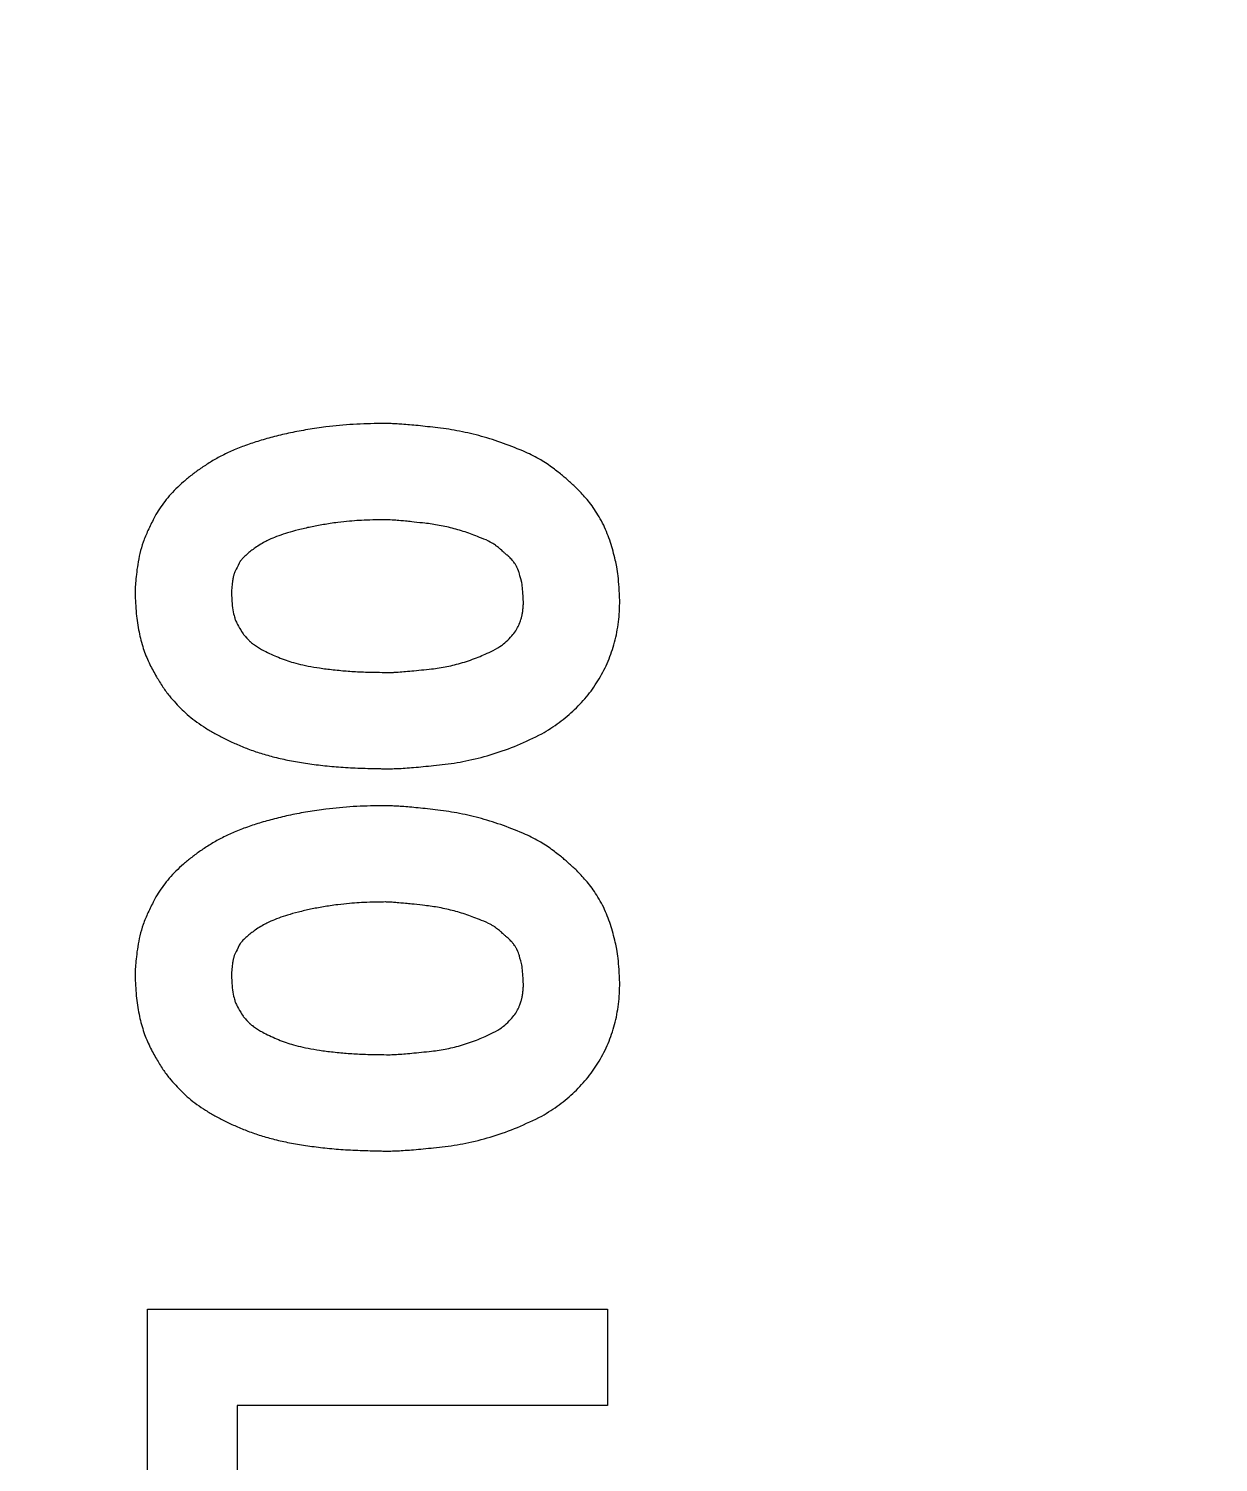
# Model space of a CAD drawing. Header units: millimetres. Extents: x 52.4 to 100, y -49.5 to -1.9.
# Drawn here: x 81.49 to 87.6, y -26.63 to -19.27 of the extents above; entities that cross this region are included whole.
import ezdxf

# ---------------------------------------------------------------- set-up
doc = ezdxf.new("R2010")
doc.units = ezdxf.units.MM
doc.layers.get('0').update_dxf_attribs({"linetype": 'CONTINUOUS'})

msp = doc.modelspace()

# ---------------------------------------------------------------- linework, layer by layer
for p, q in [((83.3248, -21.7926), (83.3149, -21.7929)), ((82.5778, -22.0087), (82.5744, -22.0149)), ((84.026, -22.1244), (84.0238, -22.1149)), ((82.0403, -22.1822), (82.0407, -22.1825)), ((82.5344, -22.1646), (82.535, -22.1799)), ((83.3167, -22.576), (83.3298, -22.5767)), ((83.3248, -23.754), (83.3149, -23.7543)), ((82.5778, -23.9701), (82.5744, -23.9762)), ((82.5344, -24.126), (82.535, -24.1413)), ((84.026, -24.0858), (84.0238, -24.0763)), ((82.0403, -24.1436), (82.0407, -24.1438)), ((83.3167, -24.5373), (83.3298, -24.538))]:
    msp.add_line(p, q)
msp.add_lwpolyline([(84.4647, -26.3382), (82.5644, -26.3382), (82.5644, -26.7787), (82.1038, -26.7787), (82.1038, -25.844), (84.4647, -25.844)], close=True)
msp.add_circle((76.2, -25.7175), 23.8252)
for points, knots in [([(83.0195, -21.3161), (82.9883, -21.3206), (82.9276, -21.3293), (82.8394, -21.3457), (82.7569, -21.3653), (82.6798, -21.3864), (82.6084, -21.4104), (82.5424, -21.4364), (82.4818, -21.465), (82.4271, -21.4966), (82.3769, -21.5291), (82.3308, -21.5629), (82.2887, -21.5978), (82.25, -21.6332), (82.2158, -21.6699), (82.1856, -21.7076), (82.1584, -21.7457), (82.1438, -21.7727), (82.1366, -21.786)], [0, 0, 0, 0, 0.090972, 0.177253, 0.259073, 0.335912, 0.408063, 0.476617, 0.540952, 0.601386, 0.658952, 0.713582, 0.766489, 0.816883, 0.864947, 0.911262, 0.956359, 1, 1, 1, 1]), ([(83.3026, -21.2991), (83.2549, -21.2998), (83.1603, -21.3013), (83.0661, -21.3112), (83.0195, -21.3161)], [0, 0, 0, 0, 0.504257, 1, 1, 1, 1]), ([(84.0435, -21.4455), (84.0059, -21.4301), (83.9318, -21.3996), (83.8188, -21.3636), (83.7064, -21.3373), (83.6136, -21.3225), (83.5422, -21.3155), (83.4938, -21.3096), (83.4501, -21.3062), (83.4113, -21.3023), (83.3772, -21.3007), (83.348, -21.299), (83.3237, -21.2984), (83.3091, -21.2989), (83.3026, -21.2991)], [0, 0, 0, 0, 0.160249, 0.316028, 0.46716, 0.615452, 0.686237, 0.749957, 0.807758, 0.85913, 0.903982, 0.942412, 0.974404, 1, 1, 1, 1]), ([(84.2658, -21.5953), (84.2609, -21.5907), (84.2503, -21.5807), (84.232, -21.565), (84.2098, -21.5473), (84.1737, -21.519), (84.119, -21.4824), (84.0697, -21.4583), (84.0435, -21.4455)], [0, 0, 0, 0, 0.07414, 0.16252, 0.269175, 0.390236, 0.674351, 1, 1, 1, 1]), ([(84.4448, -21.8205), (84.437, -21.8062), (84.422, -21.7785), (84.3975, -21.7399), (84.3729, -21.7052), (84.3475, -21.6753), (84.3234, -21.6496), (84.3021, -21.6274), (84.2831, -21.6098), (84.2712, -21.5998), (84.2658, -21.5953)], [0, 0, 0, 0, 0.169157, 0.326173, 0.472987, 0.608887, 0.732482, 0.83818, 0.927317, 1, 1, 1, 1]), ([(82.1366, -21.786), (82.1263, -21.8065), (82.1063, -21.8462), (82.0814, -21.906), (82.0646, -21.9646), (82.0535, -22.0202), (82.0471, -22.0708), (82.0429, -22.1148), (82.0397, -22.1511), (82.0404, -22.1729), (82.0407, -22.1825)], [0, 0, 0, 0, 0.166673, 0.323261, 0.47068, 0.608992, 0.735089, 0.84176, 0.930408, 1, 1, 1, 1]), ([(83.0805, -21.8064), (83.0531, -21.8104), (83.0285, -21.814), (83.0067, -21.8176), (82.9837, -21.8214), (82.9617, -21.8255), (82.9406, -21.83), (82.9207, -21.8342), (82.8998, -21.8392), (82.8779, -21.8448), (82.8574, -21.85), (82.8391, -21.8551), (82.8229, -21.86), (82.8078, -21.8647), (82.7924, -21.8698), (82.777, -21.8754), (82.7623, -21.8808), (82.7492, -21.886), (82.7376, -21.891), (82.7267, -21.8957), (82.7177, -21.9001), (82.7106, -21.9038), (82.7039, -21.9073), (82.6952, -21.9122), (82.6848, -21.9186), (82.6749, -21.9247), (82.6657, -21.9307), (82.6571, -21.9366), (82.649, -21.9422), (82.6416, -21.9477), (82.6348, -21.953), (82.6283, -21.9581), (82.621, -21.9641), (82.6131, -21.971), (82.6055, -21.9776), (82.6004, -21.9824), (82.5976, -21.9851), (82.595, -21.9878), (82.5924, -21.9906), (82.5898, -21.9935), (82.5874, -21.9963), (82.5841, -22.0004), (82.5799, -22.006), (82.579, -22.0071), (82.5783, -22.008), (82.5778, -22.0087)], [0.0091758, 0.0091758, 0.0091758, 0.0091758, 0.0909719, 0.0909719, 0.0909719, 0.1772532, 0.1772532, 0.1772532, 0.2590729, 0.2590729, 0.2590729, 0.3359123, 0.3359123, 0.3359123, 0.4080625, 0.4080625, 0.4080625, 0.4766171, 0.4766171, 0.4766171, 0.5409516, 0.5409516, 0.5409516, 0.6013861, 0.6013861, 0.6013861, 0.6589523, 0.6589523, 0.6589523, 0.713582, 0.713582, 0.713582, 0.7664891, 0.7664891, 0.7664891, 0.8168826, 0.8168826, 0.8168826, 0.8649465, 0.8649465, 0.8649465, 0.9112615, 0.9112615, 0.9112615, 0.9205737, 0.9205737, 0.9205737, 0.9205737]), ([(83.3149, -21.7929), (83.3133, -21.793), (83.3118, -21.793), (83.3103, -21.793), (83.2626, -21.7938), (83.2223, -21.7946), (83.1895, -21.7965), (83.1594, -21.7984), (83.1231, -21.8019), (83.0805, -21.8064)], [-0.0159499, -0.0159499, -0.0159499, -0.0159499, 0, 0, 0, 0.5042572, 0.5042572, 0.5042572, 0.9664539, 0.9664539, 0.9664539, 0.9664539]), ([(83.8408, -21.8963), (83.8098, -21.8836), (83.7834, -21.873), (83.7613, -21.865), (83.7366, -21.856), (83.7114, -21.848), (83.6861, -21.841), (83.6615, -21.8342), (83.6363, -21.8283), (83.6105, -21.8233), (83.5852, -21.8183), (83.5604, -21.8144), (83.5362, -21.8116), (83.5247, -21.8102), (83.5079, -21.8085), (83.4858, -21.8061), (83.466, -21.8039), (83.4519, -21.8022), (83.4436, -21.8014), (83.436, -21.8006), (83.4229, -21.7996), (83.4043, -21.7979), (83.3878, -21.7964), (83.3778, -21.7955), (83.3742, -21.7952), (83.371, -21.795), (83.3628, -21.7945), (83.3497, -21.7939), (83.3384, -21.7933), (83.3307, -21.7928), (83.3264, -21.7927), (83.3258, -21.7926), (83.3252, -21.7926), (83.3248, -21.7926)], [0.0217196, 0.0217196, 0.0217196, 0.0217196, 0.1602495, 0.1602495, 0.1602495, 0.3160277, 0.3160277, 0.3160277, 0.4671605, 0.4671605, 0.4671605, 0.6154519, 0.6154519, 0.6154519, 0.6862369, 0.6862369, 0.6862369, 0.7499573, 0.7499573, 0.7499573, 0.8077577, 0.8077577, 0.8077577, 0.8591296, 0.8591296, 0.8591296, 0.903982, 0.903982, 0.903982, 0.9424122, 0.9424122, 0.9424122, 0.9481448, 0.9481448, 0.9481448, 0.9481448]), ([(84.5041, -21.9996), (84.4967, -21.969), (84.4817, -21.9077), (84.4571, -21.8496), (84.4448, -21.8205)], [0, 0, 0, 0, 0.49923, 1, 1, 1, 1]), ([(83.9194, -21.9477), (83.9192, -21.9475), (83.9186, -21.947), (83.9177, -21.9463), (83.9158, -21.9447), (83.9114, -21.9412), (83.9047, -21.9359), (83.8971, -21.9299), (83.8919, -21.9258), (83.8891, -21.9238), (83.8826, -21.9189), (83.877, -21.9153), (83.873, -21.9129), (83.8692, -21.9107), (83.8586, -21.905), (83.8408, -21.8963)], [0.1155766, 0.1155766, 0.1155766, 0.1155766, 0.1625198, 0.1625198, 0.1625198, 0.2691752, 0.2691752, 0.2691752, 0.3902364, 0.3902364, 0.3902364, 0.674351, 0.674351, 0.674351, 0.9361377, 0.9361377, 0.9361377, 0.9361377]), ([(83.9372, -21.9645), (83.9335, -21.961), (83.9298, -21.9575), (83.9261, -21.954), (83.922, -21.9502), (83.9198, -21.9481), (83.9194, -21.9477)], [-0.056828, -0.056828, -0.056828, -0.056828, 0, 0, 0, 0.0622476, 0.0622476, 0.0622476, 0.0622476]), ([(83.9563, -21.9805), (83.9554, -21.9797), (83.9529, -21.9777), (83.9489, -21.9743), (83.945, -21.9711), (83.9411, -21.9678), (83.9372, -21.9645)], [0.9463296, 0.9463296, 0.9463296, 0.9463296, 1, 1, 1, 1.0528275, 1.0528275, 1.0528275, 1.0528275]), ([(83.9819, -22.008), (83.9814, -22.0075), (83.9802, -22.0061), (83.9781, -22.0037), (83.9753, -22.0005), (83.9706, -21.9954), (83.9639, -21.9884), (83.9598, -21.9841), (83.9573, -21.9815), (83.9563, -21.9805)], [0.5176846, 0.5176846, 0.5176846, 0.5176846, 0.6088867, 0.6088867, 0.6088867, 0.7324823, 0.7324823, 0.7324823, 0.8083184, 0.8083184, 0.8083184, 0.8083184]), ([(82.5744, -22.0149), (82.5658, -22.032), (82.5595, -22.0448), (82.5556, -22.0534), (82.5515, -22.0624), (82.5493, -22.0681), (82.5486, -22.0701), (82.548, -22.072), (82.5467, -22.0759), (82.5453, -22.0818), (82.5439, -22.0874), (82.5427, -22.0936), (82.5416, -22.1002), (82.5407, -22.1062), (82.5394, -22.1154), (82.5381, -22.1277), (82.537, -22.138), (82.5358, -22.1497), (82.5346, -22.1628), (82.5345, -22.1634), (82.5345, -22.164), (82.5344, -22.1646)], [0.018494, 0.018494, 0.018494, 0.018494, 0.1666732, 0.1666732, 0.1666732, 0.323261, 0.323261, 0.323261, 0.4706803, 0.4706803, 0.4706803, 0.6089919, 0.6089919, 0.6089919, 0.735089, 0.735089, 0.735089, 0.8417602, 0.8417602, 0.8417602, 0.8471277, 0.8471277, 0.8471277, 0.8471277]), ([(83.9992, -22.0353), (83.9975, -22.0323), (83.9963, -22.0301), (83.9955, -22.0287), (83.9936, -22.0255), (83.9907, -22.0209), (83.9868, -22.0151), (83.9839, -22.0108), (83.9822, -22.0085), (83.9819, -22.008)], [0.103218, 0.103218, 0.103218, 0.103218, 0.169157, 0.169157, 0.169157, 0.3261731, 0.3261731, 0.3261731, 0.442255, 0.442255, 0.442255, 0.442255]), ([(84.0238, -22.1149), (84.0166, -22.0855), (84.0119, -22.0685), (84.0104, -22.064), (84.0093, -22.0607), (84.0057, -22.051), (83.9992, -22.0353)], [0.0099891, 0.0099891, 0.0099891, 0.0099891, 0.4992305, 0.4992305, 0.4992305, 0.8562817, 0.8562817, 0.8562817, 0.8562817]), ([(84.527, -22.2068), (84.5258, -22.1841), (84.5237, -22.1422), (84.519, -22.0849), (84.5133, -22.0383), (84.5069, -22.0114), (84.5041, -21.9996)], [0, 0, 0, 0, 0.326667, 0.602538, 0.825907, 1, 1, 1, 1]), ([(84.0327, -22.2134), (84.0319, -22.1983), (84.0311, -22.1846), (84.0302, -22.1723), (84.0293, -22.1577), (84.0281, -22.1444), (84.0269, -22.1324), (84.0265, -22.1287), (84.0262, -22.126), (84.026, -22.1244)], [0.0935146, 0.0935146, 0.0935146, 0.0935146, 0.3266674, 0.3266674, 0.3266674, 0.6025383, 0.6025383, 0.6025383, 0.6874885, 0.6874885, 0.6874885, 0.6874885]), ([(82.0403, -22.1822), (82.0422, -22.217), (82.046, -22.2834), (82.0609, -22.3774), (82.0835, -22.4609), (82.1139, -22.5336), (82.1484, -22.5957), (82.1814, -22.6499), (82.214, -22.6955), (82.2378, -22.7212), (82.2489, -22.7331)], [0, 0, 0, 0, 0.173624, 0.330559, 0.472881, 0.603104, 0.721534, 0.825886, 0.91885, 1, 1, 1, 1]), ([(82.535, -22.1799), (82.5363, -22.2022), (82.5377, -22.2197), (82.5391, -22.2325), (82.5408, -22.2482), (82.5432, -22.2626), (82.546, -22.2755), (82.5485, -22.2872), (82.551, -22.2958), (82.5529, -22.3014), (82.5547, -22.3064), (82.557, -22.3122), (82.56, -22.3182), (82.5627, -22.3238), (82.5682, -22.334), (82.5767, -22.3487), (82.5843, -22.3617), (82.5904, -22.3715), (82.595, -22.3784), (82.5965, -22.3807), (82.5976, -22.3823), (82.5983, -22.3832)], [0.0458103, 0.0458103, 0.0458103, 0.0458103, 0.1736242, 0.1736242, 0.1736242, 0.3305586, 0.3305586, 0.3305586, 0.4728805, 0.4728805, 0.4728805, 0.6031045, 0.6031045, 0.6031045, 0.7215345, 0.7215345, 0.7215345, 0.825886, 0.825886, 0.825886, 0.859779, 0.859779, 0.859779, 0.859779]), ([(83.8895, -22.4574), (83.9078, -22.446), (83.9196, -22.4381), (83.9252, -22.434), (83.9325, -22.4286), (83.9419, -22.4209), (83.9525, -22.4106), (83.963, -22.4005), (83.9716, -22.391), (83.9786, -22.3823), (83.9855, -22.3737), (83.9917, -22.3647), (83.997, -22.3559), (83.9996, -22.3515), (84.0023, -22.3466), (84.0051, -22.3411), (84.0078, -22.3357), (84.0099, -22.331), (84.0115, -22.3273), (84.013, -22.3236), (84.0152, -22.3181), (84.0177, -22.3106), (84.0203, -22.3031), (84.022, -22.2973), (84.0232, -22.2931), (84.0243, -22.2889), (84.0255, -22.2837), (84.0267, -22.2775), (84.0279, -22.2713), (84.0289, -22.2645), (84.0298, -22.2573), (84.0307, -22.2499), (84.0314, -22.2424), (84.0318, -22.2347), (84.0321, -22.2298), (84.0324, -22.2227), (84.0327, -22.2134)], [0.0329589, 0.0329589, 0.0329589, 0.0329589, 0.1283101, 0.1283101, 0.1283101, 0.2522338, 0.2522338, 0.2522338, 0.3741927, 0.3741927, 0.3741927, 0.4950656, 0.4950656, 0.4950656, 0.5557133, 0.5557133, 0.5557133, 0.6168653, 0.6168653, 0.6168653, 0.6780507, 0.6780507, 0.6780507, 0.7397608, 0.7397608, 0.7397608, 0.8026727, 0.8026727, 0.8026727, 0.867109, 0.867109, 0.867109, 0.9327882, 0.9327882, 0.9327882, 0.9752643, 0.9752643, 0.9752643, 0.9752643]), ([(84.1271, -22.8912), (84.1575, -22.8725), (84.2172, -22.8358), (84.2965, -22.768), (84.3656, -22.693), (84.4139, -22.6236), (84.4463, -22.5645), (84.4678, -22.5184), (84.4857, -22.4705), (84.501, -22.4212), (84.5126, -22.3699), (84.5208, -22.3169), (84.5257, -22.2623), (84.5266, -22.2254), (84.527, -22.2068)], [0, 0, 0, 0, 0.12831, 0.252234, 0.374193, 0.495066, 0.555713, 0.616865, 0.678051, 0.739761, 0.802673, 0.867109, 0.932788, 1, 1, 1, 1]), ([(82.5983, -22.3832), (82.6001, -22.3853), (82.6043, -22.3898), (82.6107, -22.3967), (82.6112, -22.3972), (82.6117, -22.3978), (82.6122, -22.3984)], [0.95334229, 0.95334229, 0.95334229, 0.95334229, 1, 1, 1, 1.00384922, 1.00384922, 1.00384922, 1.00384922]), ([(82.6122, -22.3984), (82.6128, -22.399), (82.6133, -22.3995), (82.6138, -22.4001), (82.6238, -22.411), (82.629, -22.4165), (82.6293, -22.4168)], [-0.00204776, -0.00204776, -0.00204776, -0.00204776, 0, 0, 0, 0.03905811, 0.03905811, 0.03905811, 0.03905811]), ([(82.6293, -22.4168), (82.6296, -22.4171), (82.6306, -22.418), (82.6326, -22.4197), (82.6352, -22.4219), (82.6399, -22.4256), (82.6469, -22.4306), (82.6542, -22.4359), (82.6612, -22.4406), (82.6678, -22.4449), (82.6748, -22.4493), (82.682, -22.4536), (82.6893, -22.4577), (82.697, -22.462), (82.7072, -22.4673), (82.7199, -22.4735), (82.7333, -22.48), (82.7456, -22.4858), (82.7571, -22.4908), (82.7692, -22.4961), (82.7818, -22.5012), (82.7949, -22.5062), (82.8088, -22.5115), (82.8217, -22.516), (82.8337, -22.5198), (82.8464, -22.5238), (82.8606, -22.5278), (82.8763, -22.5317), (82.893, -22.5359), (82.9102, -22.5397), (82.9281, -22.5432), (82.9472, -22.547), (82.9668, -22.5503), (82.987, -22.5533), (83.0085, -22.5565), (83.0319, -22.5594), (83.0572, -22.5622), (83.0838, -22.5651), (83.109, -22.5676), (83.1329, -22.5694), (83.1582, -22.5713), (83.1846, -22.5727), (83.212, -22.5736), (83.2409, -22.5746), (83.2729, -22.5752), (83.3077, -22.5758), (83.3107, -22.5759), (83.3137, -22.5759), (83.3167, -22.576)], [0.0503888, 0.0503888, 0.0503888, 0.0503888, 0.0841201, 0.0841201, 0.0841201, 0.1290951, 0.1290951, 0.1290951, 0.1763462, 0.1763462, 0.1763462, 0.2258004, 0.2258004, 0.2258004, 0.2780041, 0.2780041, 0.2780041, 0.3329104, 0.3329104, 0.3329104, 0.3908421, 0.3908421, 0.3908421, 0.4521827, 0.4521827, 0.4521827, 0.5172565, 0.5172565, 0.5172565, 0.5862809, 0.5862809, 0.5862809, 0.6598609, 0.6598609, 0.6598609, 0.7381547, 0.7381547, 0.7381547, 0.8204783, 0.8204783, 0.8204783, 0.9077159, 0.9077159, 0.9077159, 1, 1, 1, 1.0078965, 1.0078965, 1.0078965, 1.0078965]), ([(83.3298, -22.5767), (83.332, -22.5766), (83.3351, -22.5765), (83.3394, -22.5764), (83.3542, -22.576), (83.363, -22.5758), (83.3659, -22.5757), (83.3693, -22.5756), (83.3771, -22.5751), (83.3893, -22.5742), (83.4031, -22.5732), (83.4162, -22.5722), (83.4284, -22.5711), (83.4421, -22.57), (83.4563, -22.5687), (83.4711, -22.5673), (83.4875, -22.5657), (83.5046, -22.564), (83.5224, -22.5622), (83.5416, -22.5603), (83.5577, -22.5586), (83.5706, -22.557), (83.5979, -22.5537), (83.6244, -22.5493), (83.6499, -22.5438), (83.6762, -22.5382), (83.703, -22.5312), (83.7302, -22.5227), (83.7584, -22.5139), (83.7852, -22.5042), (83.8106, -22.4935), (83.832, -22.4846), (83.8583, -22.4724), (83.8895, -22.4574)], [0.0511325, 0.0511325, 0.0511325, 0.0511325, 0.0625709, 0.0625709, 0.0625709, 0.1023876, 0.1023876, 0.1023876, 0.1479625, 0.1479625, 0.1479625, 0.199289, 0.199289, 0.199289, 0.2563765, 0.2563765, 0.2563765, 0.3197977, 0.3197977, 0.3197977, 0.3884261, 0.3884261, 0.3884261, 0.5336839, 0.5336839, 0.5336839, 0.6835922, 0.6835922, 0.6835922, 0.8384551, 0.8384551, 0.8384551, 0.9692333, 0.9692333, 0.9692333, 0.9692333]), ([(82.2489, -22.7331), (82.2595, -22.7447), (82.2809, -22.7681), (82.3173, -22.8008), (82.3579, -22.8318), (82.4021, -22.862), (82.4505, -22.8908), (82.5032, -22.9178), (82.5596, -22.9442), (82.6206, -22.9691), (82.6864, -22.9921), (82.7576, -23.0119), (82.8343, -23.0289), (82.9166, -23.0429), (83.0044, -23.0538), (83.0977, -23.0628), (83.1965, -23.068), (83.2643, -23.0692), (83.2992, -23.0698)], [0, 0, 0, 0, 0.041284, 0.08412, 0.129095, 0.176346, 0.2258, 0.278004, 0.33291, 0.390842, 0.452183, 0.517257, 0.586281, 0.659861, 0.738155, 0.820478, 0.907716, 1, 1, 1, 1]), ([(83.2992, -23.0698), (83.3073, -23.0702), (83.3251, -23.0711), (83.3543, -23.0701), (83.3884, -23.0695), (83.4273, -23.0667), (83.4711, -23.0634), (83.5199, -23.059), (83.5736, -23.0536), (83.6523, -23.0456), (83.7548, -23.0286), (83.879, -22.9958), (84.0043, -22.9505), (84.0856, -22.9113), (84.1271, -22.8912)], [0, 0, 0, 0, 0.028452, 0.062571, 0.102388, 0.147962, 0.199289, 0.256376, 0.319798, 0.388426, 0.533684, 0.683592, 0.838455, 1, 1, 1, 1]), ([(83.0195, -23.2775), (82.9883, -23.282), (82.9276, -23.2907), (82.8394, -23.3071), (82.7569, -23.3267), (82.6798, -23.3478), (82.6084, -23.3718), (82.5424, -23.3978), (82.4818, -23.4264), (82.4271, -23.4579), (82.3769, -23.4905), (82.3308, -23.5243), (82.2887, -23.5592), (82.25, -23.5945), (82.2158, -23.6312), (82.1856, -23.6689), (82.1584, -23.707), (82.1438, -23.7341), (82.1366, -23.7474)], [0, 0, 0, 0, 0.090972, 0.177253, 0.259073, 0.335912, 0.408063, 0.476617, 0.540952, 0.601386, 0.658952, 0.713582, 0.766489, 0.816883, 0.864947, 0.911262, 0.956359, 1, 1, 1, 1]), ([(83.3026, -23.2604), (83.2549, -23.2612), (83.1603, -23.2627), (83.0661, -23.2726), (83.0195, -23.2775)], [0, 0, 0, 0, 0.504257, 1, 1, 1, 1]), ([(84.0435, -23.4069), (84.0059, -23.3914), (83.9318, -23.361), (83.8188, -23.3249), (83.7064, -23.2986), (83.6136, -23.2839), (83.5422, -23.2769), (83.4938, -23.2709), (83.4501, -23.2676), (83.4113, -23.2636), (83.3772, -23.262), (83.348, -23.2604), (83.3237, -23.2597), (83.3091, -23.2602), (83.3026, -23.2604)], [0, 0, 0, 0, 0.160249, 0.316028, 0.46716, 0.615452, 0.686237, 0.749957, 0.807758, 0.85913, 0.903982, 0.942412, 0.974404, 1, 1, 1, 1]), ([(84.2658, -23.5567), (84.2609, -23.5521), (84.2503, -23.5421), (84.232, -23.5263), (84.2098, -23.5087), (84.1737, -23.4803), (84.119, -23.4438), (84.0697, -23.4197), (84.0435, -23.4069)], [0, 0, 0, 0, 0.07414, 0.16252, 0.269175, 0.390236, 0.674351, 1, 1, 1, 1]), ([(84.4448, -23.7819), (84.437, -23.7675), (84.422, -23.7398), (84.3975, -23.7013), (84.3729, -23.6666), (84.3475, -23.6367), (84.3234, -23.6109), (84.3021, -23.5887), (84.2831, -23.5712), (84.2712, -23.5612), (84.2658, -23.5567)], [0, 0, 0, 0, 0.169157, 0.326173, 0.472987, 0.608887, 0.732482, 0.83818, 0.927317, 1, 1, 1, 1]), ([(82.1366, -23.7474), (82.1263, -23.7678), (82.1063, -23.8075), (82.0814, -23.8674), (82.0646, -23.926), (82.0535, -23.9815), (82.0471, -24.0322), (82.0429, -24.0762), (82.0397, -24.1125), (82.0404, -24.1343), (82.0407, -24.1438)], [0, 0, 0, 0, 0.166673, 0.323261, 0.47068, 0.608992, 0.735089, 0.84176, 0.930408, 1, 1, 1, 1]), ([(83.3149, -23.7543), (83.3133, -23.7543), (83.3118, -23.7544), (83.3103, -23.7544), (83.2626, -23.7551), (83.2223, -23.7559), (83.1895, -23.7579), (83.1594, -23.7597), (83.1231, -23.7633), (83.0805, -23.7678)], [-0.0159499, -0.0159499, -0.0159499, -0.0159499, 0, 0, 0, 0.5042572, 0.5042572, 0.5042572, 0.9664539, 0.9664539, 0.9664539, 0.9664539]), ([(83.8408, -23.8577), (83.8098, -23.845), (83.7834, -23.8344), (83.7613, -23.8264), (83.7366, -23.8174), (83.7114, -23.8094), (83.6861, -23.8024), (83.6615, -23.7956), (83.6363, -23.7897), (83.6105, -23.7846), (83.5852, -23.7797), (83.5604, -23.7758), (83.5362, -23.7729), (83.5247, -23.7716), (83.5079, -23.7699), (83.4858, -23.7675), (83.466, -23.7653), (83.4519, -23.7636), (83.4436, -23.7627), (83.436, -23.762), (83.4229, -23.7609), (83.4043, -23.7593), (83.3878, -23.7578), (83.3778, -23.7568), (83.3742, -23.7566), (83.371, -23.7563), (83.3628, -23.7559), (83.3497, -23.7552), (83.3384, -23.7546), (83.3307, -23.7542), (83.3264, -23.754), (83.3258, -23.754), (83.3252, -23.754), (83.3248, -23.754)], [0.0217196, 0.0217196, 0.0217196, 0.0217196, 0.1602495, 0.1602495, 0.1602495, 0.3160277, 0.3160277, 0.3160277, 0.4671605, 0.4671605, 0.4671605, 0.6154519, 0.6154519, 0.6154519, 0.6862369, 0.6862369, 0.6862369, 0.7499573, 0.7499573, 0.7499573, 0.8077577, 0.8077577, 0.8077577, 0.8591296, 0.8591296, 0.8591296, 0.903982, 0.903982, 0.903982, 0.9424122, 0.9424122, 0.9424122, 0.9481448, 0.9481448, 0.9481448, 0.9481448]), ([(83.0805, -23.7678), (83.0531, -23.7717), (83.0285, -23.7753), (83.0067, -23.779), (82.9837, -23.7828), (82.9617, -23.7869), (82.9406, -23.7913), (82.9207, -23.7956), (82.8998, -23.8005), (82.8779, -23.8061), (82.8574, -23.8114), (82.8391, -23.8164), (82.8229, -23.8214), (82.8078, -23.826), (82.7924, -23.8312), (82.777, -23.8368), (82.7623, -23.8422), (82.7492, -23.8474), (82.7376, -23.8524), (82.7267, -23.8571), (82.7177, -23.8614), (82.7106, -23.8652), (82.7039, -23.8687), (82.6952, -23.8736), (82.6848, -23.88), (82.6749, -23.8861), (82.6657, -23.8921), (82.6571, -23.898), (82.649, -23.9036), (82.6416, -23.909), (82.6348, -23.9143), (82.6283, -23.9195), (82.621, -23.9255), (82.6131, -23.9324), (82.6055, -23.939), (82.6004, -23.9437), (82.5976, -23.9465), (82.595, -23.9491), (82.5924, -23.9519), (82.5898, -23.9549), (82.5874, -23.9577), (82.5841, -23.9618), (82.5799, -23.9673), (82.579, -23.9685), (82.5783, -23.9694), (82.5778, -23.9701)], [0.0091758, 0.0091758, 0.0091758, 0.0091758, 0.0909719, 0.0909719, 0.0909719, 0.1772532, 0.1772532, 0.1772532, 0.2590729, 0.2590729, 0.2590729, 0.3359123, 0.3359123, 0.3359123, 0.4080625, 0.4080625, 0.4080625, 0.4766171, 0.4766171, 0.4766171, 0.5409516, 0.5409516, 0.5409516, 0.6013861, 0.6013861, 0.6013861, 0.6589523, 0.6589523, 0.6589523, 0.713582, 0.713582, 0.713582, 0.7664891, 0.7664891, 0.7664891, 0.8168826, 0.8168826, 0.8168826, 0.8649465, 0.8649465, 0.8649465, 0.9112615, 0.9112615, 0.9112615, 0.9205737, 0.9205737, 0.9205737, 0.9205737]), ([(84.5041, -23.9609), (84.4967, -23.9303), (84.4817, -23.8691), (84.4571, -23.811), (84.4448, -23.7819)], [0, 0, 0, 0, 0.49923, 1, 1, 1, 1]), ([(83.9194, -23.9091), (83.9192, -23.9089), (83.9186, -23.9084), (83.9177, -23.9077), (83.9158, -23.906), (83.9114, -23.9026), (83.9047, -23.8972), (83.8971, -23.8912), (83.8919, -23.8872), (83.8891, -23.8851), (83.8826, -23.8802), (83.877, -23.8766), (83.873, -23.8743), (83.8692, -23.8721), (83.8586, -23.8664), (83.8408, -23.8577)], [0.1155766, 0.1155766, 0.1155766, 0.1155766, 0.1625198, 0.1625198, 0.1625198, 0.2691752, 0.2691752, 0.2691752, 0.3902364, 0.3902364, 0.3902364, 0.674351, 0.674351, 0.674351, 0.9361377, 0.9361377, 0.9361377, 0.9361377]), ([(82.5744, -23.9762), (82.5658, -23.9933), (82.5595, -24.0062), (82.5556, -24.0147), (82.5515, -24.0238), (82.5493, -24.0295), (82.5486, -24.0314), (82.548, -24.0333), (82.5467, -24.0372), (82.5453, -24.0432), (82.5439, -24.0488), (82.5427, -24.0549), (82.5416, -24.0616), (82.5407, -24.0676), (82.5394, -24.0768), (82.5381, -24.089), (82.537, -24.0994), (82.5358, -24.1111), (82.5346, -24.1241), (82.5345, -24.1248), (82.5345, -24.1254), (82.5344, -24.126)], [0.018494, 0.018494, 0.018494, 0.018494, 0.1666732, 0.1666732, 0.1666732, 0.323261, 0.323261, 0.323261, 0.4706803, 0.4706803, 0.4706803, 0.6089919, 0.6089919, 0.6089919, 0.735089, 0.735089, 0.735089, 0.8417602, 0.8417602, 0.8417602, 0.8471277, 0.8471277, 0.8471277, 0.8471277]), ([(83.9372, -23.9259), (83.9335, -23.9224), (83.9298, -23.9189), (83.9261, -23.9154), (83.922, -23.9115), (83.9198, -23.9095), (83.9194, -23.9091)], [-0.056828, -0.056828, -0.056828, -0.056828, 0, 0, 0, 0.0622476, 0.0622476, 0.0622476, 0.0622476]), ([(83.9563, -23.9419), (83.9554, -23.9411), (83.9529, -23.939), (83.9489, -23.9357), (83.945, -23.9324), (83.9411, -23.9292), (83.9372, -23.9259)], [0.9463296, 0.9463296, 0.9463296, 0.9463296, 1, 1, 1, 1.0528275, 1.0528275, 1.0528275, 1.0528275]), ([(83.9819, -23.9694), (83.9814, -23.9689), (83.9802, -23.9674), (83.9781, -23.9651), (83.9753, -23.9619), (83.9706, -23.9568), (83.9639, -23.9498), (83.9598, -23.9455), (83.9573, -23.9429), (83.9563, -23.9419)], [0.5176846, 0.5176846, 0.5176846, 0.5176846, 0.6088867, 0.6088867, 0.6088867, 0.7324823, 0.7324823, 0.7324823, 0.8083184, 0.8083184, 0.8083184, 0.8083184]), ([(83.9992, -23.9966), (83.9975, -23.9936), (83.9963, -23.9915), (83.9955, -23.9901), (83.9936, -23.9869), (83.9907, -23.9823), (83.9868, -23.9765), (83.9839, -23.9721), (83.9822, -23.9698), (83.9819, -23.9694)], [0.103218, 0.103218, 0.103218, 0.103218, 0.169157, 0.169157, 0.169157, 0.3261731, 0.3261731, 0.3261731, 0.442255, 0.442255, 0.442255, 0.442255]), ([(84.527, -24.1682), (84.5258, -24.1454), (84.5237, -24.1036), (84.519, -24.0463), (84.5133, -23.9997), (84.5069, -23.9727), (84.5041, -23.9609)], [0, 0, 0, 0, 0.326667, 0.602538, 0.825907, 1, 1, 1, 1]), ([(84.0238, -24.0763), (84.0166, -24.0468), (84.0119, -24.0298), (84.0104, -24.0253), (84.0093, -24.0221), (84.0057, -24.0124), (83.9992, -23.9966)], [0.0099891, 0.0099891, 0.0099891, 0.0099891, 0.4992305, 0.4992305, 0.4992305, 0.8562817, 0.8562817, 0.8562817, 0.8562817]), ([(84.0327, -24.1748), (84.0319, -24.1597), (84.0311, -24.146), (84.0302, -24.1336), (84.0293, -24.1191), (84.0281, -24.1058), (84.0269, -24.0937), (84.0265, -24.09), (84.0262, -24.0874), (84.026, -24.0858)], [0.0935146, 0.0935146, 0.0935146, 0.0935146, 0.3266674, 0.3266674, 0.3266674, 0.6025383, 0.6025383, 0.6025383, 0.6874885, 0.6874885, 0.6874885, 0.6874885]), ([(82.0403, -24.1436), (82.0422, -24.1784), (82.046, -24.2448), (82.0609, -24.3388), (82.0835, -24.4223), (82.1139, -24.495), (82.1484, -24.557), (82.1814, -24.6112), (82.214, -24.6569), (82.2378, -24.6825), (82.2489, -24.6945)], [0, 0, 0, 0, 0.173624, 0.330559, 0.472881, 0.603104, 0.721534, 0.825886, 0.91885, 1, 1, 1, 1]), ([(82.535, -24.1413), (82.5363, -24.1635), (82.5377, -24.1811), (82.5391, -24.1939), (82.5408, -24.2096), (82.5432, -24.2239), (82.546, -24.2369), (82.5485, -24.2486), (82.551, -24.2572), (82.5529, -24.2627), (82.5547, -24.2678), (82.557, -24.2735), (82.56, -24.2796), (82.5627, -24.2851), (82.5682, -24.2954), (82.5767, -24.3101), (82.5843, -24.323), (82.5904, -24.3329), (82.595, -24.3398), (82.5965, -24.342), (82.5976, -24.3436), (82.5983, -24.3446)], [0.0458103, 0.0458103, 0.0458103, 0.0458103, 0.1736242, 0.1736242, 0.1736242, 0.3305586, 0.3305586, 0.3305586, 0.4728805, 0.4728805, 0.4728805, 0.6031045, 0.6031045, 0.6031045, 0.7215345, 0.7215345, 0.7215345, 0.825886, 0.825886, 0.825886, 0.859779, 0.859779, 0.859779, 0.859779]), ([(83.8895, -24.4187), (83.9078, -24.4074), (83.9196, -24.3994), (83.9252, -24.3953), (83.9325, -24.39), (83.9419, -24.3822), (83.9525, -24.372), (83.963, -24.3619), (83.9716, -24.3524), (83.9786, -24.3437), (83.9855, -24.335), (83.9917, -24.3261), (83.997, -24.3173), (83.9996, -24.3128), (84.0023, -24.3079), (84.0051, -24.3025), (84.0078, -24.297), (84.0099, -24.2924), (84.0115, -24.2887), (84.013, -24.285), (84.0152, -24.2795), (84.0177, -24.272), (84.0203, -24.2645), (84.022, -24.2586), (84.0232, -24.2545), (84.0243, -24.2502), (84.0255, -24.245), (84.0267, -24.2389), (84.0279, -24.2327), (84.0289, -24.2259), (84.0298, -24.2187), (84.0307, -24.2113), (84.0314, -24.2037), (84.0318, -24.1961), (84.0321, -24.1912), (84.0324, -24.1841), (84.0327, -24.1748)], [0.0329589, 0.0329589, 0.0329589, 0.0329589, 0.1283101, 0.1283101, 0.1283101, 0.2522338, 0.2522338, 0.2522338, 0.3741927, 0.3741927, 0.3741927, 0.4950656, 0.4950656, 0.4950656, 0.5557133, 0.5557133, 0.5557133, 0.6168653, 0.6168653, 0.6168653, 0.6780507, 0.6780507, 0.6780507, 0.7397608, 0.7397608, 0.7397608, 0.8026727, 0.8026727, 0.8026727, 0.867109, 0.867109, 0.867109, 0.9327882, 0.9327882, 0.9327882, 0.9752643, 0.9752643, 0.9752643, 0.9752643]), ([(84.1271, -24.8526), (84.1575, -24.8339), (84.2172, -24.7972), (84.2965, -24.7294), (84.3656, -24.6544), (84.4139, -24.5849), (84.4463, -24.5258), (84.4678, -24.4797), (84.4857, -24.4318), (84.501, -24.3825), (84.5126, -24.3313), (84.5208, -24.2783), (84.5257, -24.2237), (84.5266, -24.1868), (84.527, -24.1682)], [0, 0, 0, 0, 0.12831, 0.252234, 0.374193, 0.495066, 0.555713, 0.616865, 0.678051, 0.739761, 0.802673, 0.867109, 0.932788, 1, 1, 1, 1]), ([(82.5983, -24.3446), (82.6001, -24.3467), (82.6043, -24.3512), (82.6107, -24.358), (82.6112, -24.3586), (82.6117, -24.3592), (82.6122, -24.3597)], [0.95334229, 0.95334229, 0.95334229, 0.95334229, 1, 1, 1, 1.00384921, 1.00384921, 1.00384921, 1.00384921]), ([(82.6122, -24.3597), (82.6128, -24.3603), (82.6133, -24.3609), (82.6138, -24.3615), (82.6238, -24.3724), (82.629, -24.3779), (82.6293, -24.3782)], [-0.00204776, -0.00204776, -0.00204776, -0.00204776, 0, 0, 0, 0.03905811, 0.03905811, 0.03905811, 0.03905811]), ([(82.6293, -24.3782), (82.6296, -24.3785), (82.6306, -24.3794), (82.6326, -24.381), (82.6352, -24.3832), (82.6399, -24.3869), (82.6469, -24.392), (82.6542, -24.3972), (82.6612, -24.402), (82.6678, -24.4063), (82.6748, -24.4107), (82.682, -24.415), (82.6893, -24.419), (82.697, -24.4233), (82.7072, -24.4286), (82.7199, -24.4348), (82.7333, -24.4414), (82.7456, -24.4472), (82.7571, -24.4522), (82.7692, -24.4575), (82.7818, -24.4626), (82.7949, -24.4676), (82.8088, -24.4728), (82.8217, -24.4774), (82.8337, -24.4811), (82.8464, -24.4851), (82.8606, -24.4891), (82.8763, -24.4931), (82.893, -24.4972), (82.9102, -24.5011), (82.9281, -24.5046), (82.9472, -24.5083), (82.9668, -24.5117), (82.987, -24.5147), (83.0085, -24.5179), (83.0319, -24.5208), (83.0572, -24.5236), (83.0838, -24.5265), (83.109, -24.5289), (83.1329, -24.5307), (83.1582, -24.5326), (83.1846, -24.534), (83.212, -24.535), (83.2409, -24.536), (83.2729, -24.5366), (83.3077, -24.5372), (83.3107, -24.5372), (83.3137, -24.5373), (83.3167, -24.5373)], [0.0503891, 0.0503891, 0.0503891, 0.0503891, 0.0841201, 0.0841201, 0.0841201, 0.1290951, 0.1290951, 0.1290951, 0.1763462, 0.1763462, 0.1763462, 0.2258004, 0.2258004, 0.2258004, 0.2780041, 0.2780041, 0.2780041, 0.3329104, 0.3329104, 0.3329104, 0.3908421, 0.3908421, 0.3908421, 0.4521827, 0.4521827, 0.4521827, 0.5172565, 0.5172565, 0.5172565, 0.5862809, 0.5862809, 0.5862809, 0.6598609, 0.6598609, 0.6598609, 0.7381547, 0.7381547, 0.7381547, 0.8204783, 0.8204783, 0.8204783, 0.9077159, 0.9077159, 0.9077159, 1, 1, 1, 1.0078965, 1.0078965, 1.0078965, 1.0078965]), ([(83.3298, -24.538), (83.332, -24.538), (83.3351, -24.5379), (83.3394, -24.5378), (83.3542, -24.5374), (83.363, -24.5372), (83.3659, -24.5371), (83.3693, -24.5369), (83.3771, -24.5364), (83.3893, -24.5355), (83.4031, -24.5345), (83.4162, -24.5335), (83.4284, -24.5325), (83.4421, -24.5314), (83.4563, -24.5301), (83.4711, -24.5287), (83.4875, -24.5271), (83.5046, -24.5254), (83.5224, -24.5236), (83.5416, -24.5216), (83.5577, -24.52), (83.5706, -24.5184), (83.5979, -24.515), (83.6244, -24.5106), (83.6499, -24.5052), (83.6762, -24.4996), (83.703, -24.4925), (83.7302, -24.4841), (83.7584, -24.4753), (83.7852, -24.4655), (83.8106, -24.4549), (83.832, -24.4459), (83.8583, -24.4337), (83.8895, -24.4187)], [0.0511325, 0.0511325, 0.0511325, 0.0511325, 0.0625709, 0.0625709, 0.0625709, 0.1023876, 0.1023876, 0.1023876, 0.1479625, 0.1479625, 0.1479625, 0.199289, 0.199289, 0.199289, 0.2563765, 0.2563765, 0.2563765, 0.3197977, 0.3197977, 0.3197977, 0.3884261, 0.3884261, 0.3884261, 0.5336839, 0.5336839, 0.5336839, 0.6835922, 0.6835922, 0.6835922, 0.8384551, 0.8384551, 0.8384551, 0.9692333, 0.9692333, 0.9692333, 0.9692333]), ([(82.2489, -24.6945), (82.2595, -24.706), (82.2809, -24.7295), (82.3173, -24.7622), (82.3579, -24.7931), (82.4021, -24.8234), (82.4505, -24.8522), (82.5032, -24.8791), (82.5596, -24.9056), (82.6206, -24.9304), (82.6864, -24.9535), (82.7576, -24.9733), (82.8343, -24.9903), (82.9166, -25.0043), (83.0044, -25.0151), (83.0977, -25.0242), (83.1965, -25.0293), (83.2643, -25.0305), (83.2992, -25.0311)], [0, 0, 0, 0, 0.041284, 0.08412, 0.129095, 0.176346, 0.2258, 0.278004, 0.33291, 0.390842, 0.452183, 0.517257, 0.586281, 0.659861, 0.738155, 0.820478, 0.907716, 1, 1, 1, 1]), ([(83.2992, -25.0311), (83.3073, -25.0316), (83.3251, -25.0325), (83.3543, -25.0315), (83.3884, -25.0309), (83.4273, -25.0281), (83.4711, -25.0248), (83.5199, -25.0203), (83.5736, -25.0149), (83.6523, -25.0069), (83.7548, -24.99), (83.879, -24.9571), (84.0043, -24.9119), (84.0856, -24.8726), (84.1271, -24.8526)], [0, 0, 0, 0, 0.028452, 0.062571, 0.102388, 0.147962, 0.199289, 0.256376, 0.319798, 0.388426, 0.533684, 0.683592, 0.838455, 1, 1, 1, 1])]:
    msp.add_open_spline(points, degree=3, knots=knots)

doc.saveas('drawing.dxf')
